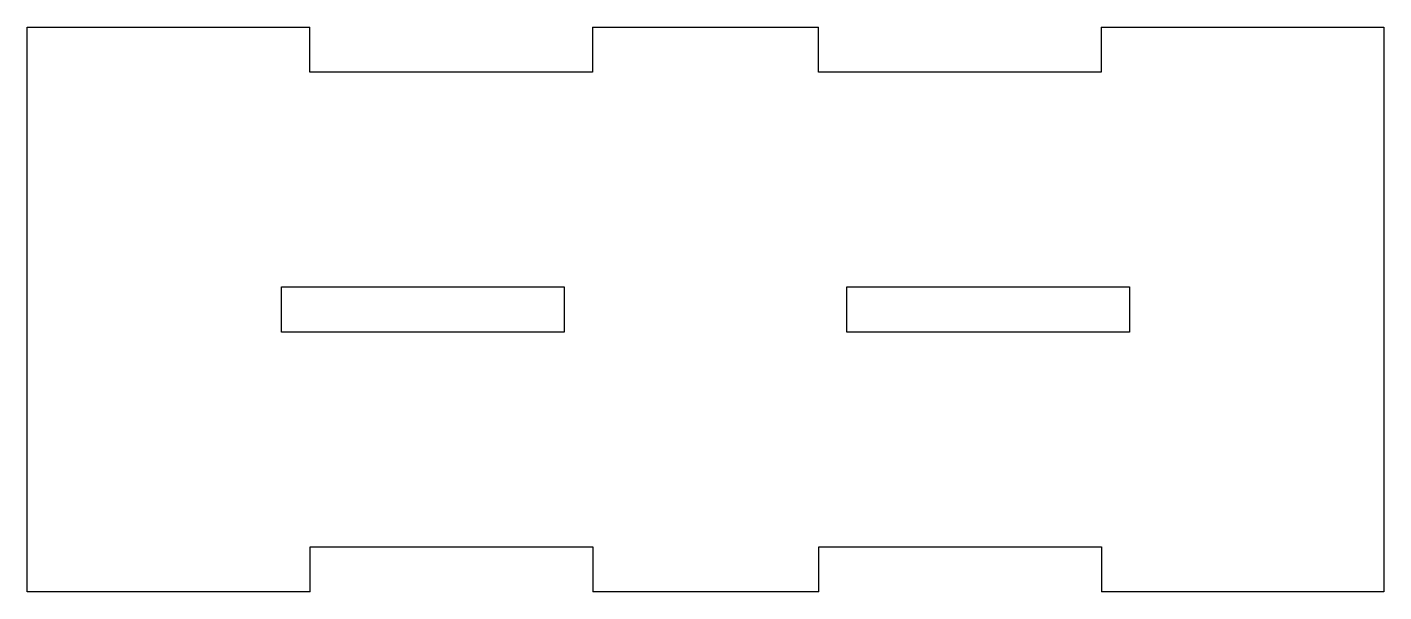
# Model space of a CAD drawing. Header units: millimetres. Extents: x -60 to 60, y -30 to 20.
import ezdxf

# ---------------------------------------------------------------- set-up
doc = ezdxf.new("R2010")
doc.units = ezdxf.units.MM
doc.layers.add('Body003', color=7, linetype='CONTINUOUS')

msp = doc.modelspace()

# ---------------------------------------------------------------- linework, layer by layer
at = {"layer": 'Body003'}
for p, q in [((-59.5, 20.5, -125), (-59.5, 20.5, -122)), ((-59.5, -29.5, -125), (-59.5, 20.5, -125)), ((-59.5, -29.5, -122), (-59.5, 20.5, -122)), ((-59.5, 20.5, -125), (-59.5, 20.5, -122)), ((-59.5, 20.5, -125), (-34.5, 20.5, -125)), ((-59.5, 20.5, -122), (-34.5, 20.5, -122)), ((-59.5, -29.5, -125), (-59.5, 20.5, -125)), ((-59.5, 20.5, -125), (-34.5, 20.5, -125)), ((-59.5, -29.5, -122), (-59.5, 20.5, -122)), ((-59.5, 20.5, -122), (-34.5, 20.5, -122)), ((-34.5, 20.5, -125), (-34.5, 20.5, -122)), ((-34.5, 20.5, -125), (-34.5, 20.5, -122)), ((-34.5, 16.5, -125), (-34.5, 20.5, -125)), ((-34.5, 16.5, -122), (-34.5, 20.5, -122)), ((-34.5, 16.5, -125), (-34.5, 20.5, -125)), ((-34.5, 16.5, -122), (-34.5, 20.5, -122)), ((-9.5, 20.5, -125), (-9.5, 20.5, -122)), ((-9.5, 20.5, -125), (-9.5, 16.5, -125)), ((-9.5, 20.5, -122), (-9.5, 16.5, -122)), ((-9.5, 20.5, -125), (-9.5, 20.5, -122)), ((-9.5, 20.5, -125), (10.5, 20.5, -125)), ((-9.5, 20.5, -122), (10.5, 20.5, -122)), ((-9.5, 20.5, -125), (-9.5, 16.5, -125)), ((-9.5, 20.5, -125), (10.5, 20.5, -125)), ((-9.5, 20.5, -122), (-9.5, 16.5, -122)), ((-9.5, 20.5, -122), (10.5, 20.5, -122)), ((10.5, 20.5, -125), (10.5, 20.5, -122)), ((10.5, 20.5, -125), (10.5, 20.5, -122)), ((10.5, 16.5, -125), (10.5, 20.5, -125)), ((10.5, 16.5, -122), (10.5, 20.5, -122)), ((10.5, 16.5, -125), (10.5, 20.5, -125)), ((10.5, 16.5, -122), (10.5, 20.5, -122)), ((35.5, 20.5, -125), (35.5, 20.5, -122)), ((35.5, 20.5, -125), (35.5, 16.5, -125)), ((35.5, 20.5, -122), (35.5, 16.5, -122)), ((35.5, 20.5, -125), (35.5, 20.5, -122)), ((35.5, 20.5, -125), (60.5, 20.5, -125)), ((35.5, 20.5, -122), (60.5, 20.5, -122)), ((35.5, 20.5, -125), (35.5, 16.5, -125)), ((35.5, 20.5, -125), (60.5, 20.5, -125)), ((35.5, 20.5, -122), (35.5, 16.5, -122)), ((35.5, 20.5, -122), (60.5, 20.5, -122)), ((60.5, 20.5, -125), (60.5, 20.5, -122)), ((60.5, 20.5, -125), (60.5, 20.5, -122)), ((60.5, 20.5, -125), (60.5, -29.5, -125)), ((60.5, 20.5, -122), (60.5, -29.5, -122)), ((60.5, 20.5, -125), (60.5, -29.5, -125)), ((60.5, 20.5, -122), (60.5, -29.5, -122)), ((-34.5, 16.5, -125), (-34.5, 16.5, -122)), ((-34.5, 16.5, -125), (-34.5, 16.5, -122)), ((-9.5, 16.5, -125), (-34.5, 16.5, -125)), ((-9.5, 16.5, -122), (-34.5, 16.5, -122)), ((-9.5, 16.5, -125), (-34.5, 16.5, -125)), ((-9.5, 16.5, -122), (-34.5, 16.5, -122)), ((-9.5, 16.5, -125), (-9.5, 16.5, -122)), ((-9.5, 16.5, -125), (-9.5, 16.5, -122)), ((10.5, 16.5, -125), (10.5, 16.5, -122)), ((10.5, 16.5, -125), (10.5, 16.5, -122)), ((35.5, 16.5, -125), (10.5, 16.5, -125)), ((35.5, 16.5, -122), (10.5, 16.5, -122)), ((35.5, 16.5, -125), (10.5, 16.5, -125)), ((35.5, 16.5, -122), (10.5, 16.5, -122)), ((35.5, 16.5, -125), (35.5, 16.5, -122)), ((35.5, 16.5, -125), (35.5, 16.5, -122)), ((-37, -2.5, -125), (-37, -2.5, -122)), ((-37, -2.5, -125), (-12, -2.5, -125)), ((-37, -2.5, -122), (-12, -2.5, -122)), ((-37, -2.5, -125), (-37, -2.5, -122)), ((-37, -6.5, -125), (-37, -2.5, -125)), ((-37, -6.5, -122), (-37, -2.5, -122)), ((-37, -2.5, -125), (-12, -2.5, -125)), ((-37, -6.5, -125), (-37, -2.5, -125)), ((-37, -2.5, -122), (-12, -2.5, -122)), ((-37, -6.5, -122), (-37, -2.5, -122)), ((-12, -2.5, -125), (-12, -2.5, -122)), ((-12, -2.5, -125), (-12, -2.5, -122)), ((-12, -2.5, -125), (-12, -6.5, -125)), ((-12, -2.5, -122), (-12, -6.5, -122)), ((-12, -2.5, -125), (-12, -6.5, -125)), ((-12, -2.5, -122), (-12, -6.5, -122)), ((13, -2.5, -125), (13, -2.5, -122)), ((13, -2.5, -125), (38, -2.5, -125)), ((13, -2.5, -122), (38, -2.5, -122)), ((13, -2.5, -125), (13, -2.5, -122)), ((13, -6.5, -125), (13, -2.5, -125)), ((13, -6.5, -122), (13, -2.5, -122)), ((13, -2.5, -125), (38, -2.5, -125)), ((13, -6.5, -125), (13, -2.5, -125)), ((13, -2.5, -122), (38, -2.5, -122)), ((13, -6.5, -122), (13, -2.5, -122)), ((38, -2.5, -125), (38, -2.5, -122)), ((38, -2.5, -125), (38, -2.5, -122)), ((38, -2.5, -125), (38, -6.5, -125)), ((38, -2.5, -122), (38, -6.5, -122)), ((38, -2.5, -125), (38, -6.5, -125)), ((38, -2.5, -122), (38, -6.5, -122)), ((-37, -6.5, -125), (-37, -6.5, -122)), ((-12, -6.5, -125), (-37, -6.5, -125)), ((-12, -6.5, -122), (-37, -6.5, -122)), ((-37, -6.5, -125), (-37, -6.5, -122)), ((-12, -6.5, -125), (-37, -6.5, -125)), ((-12, -6.5, -122), (-37, -6.5, -122)), ((-12, -6.5, -125), (-12, -6.5, -122)), ((-12, -6.5, -125), (-12, -6.5, -122)), ((13, -6.5, -125), (13, -6.5, -122)), ((38, -6.5, -125), (13, -6.5, -125)), ((38, -6.5, -122), (13, -6.5, -122)), ((13, -6.5, -125), (13, -6.5, -122)), ((38, -6.5, -125), (13, -6.5, -125)), ((38, -6.5, -122), (13, -6.5, -122)), ((38, -6.5, -125), (38, -6.5, -122)), ((38, -6.5, -125), (38, -6.5, -122)), ((-34.4745, -25.5, -125), (-34.4745, -25.5, -122)), ((-34.4745, -25.5, -125), (-9.47446, -25.5, -125)), ((-34.4745, -25.5, -122), (-9.47446, -25.5, -122)), ((-34.4745, -25.5, -125), (-34.4745, -25.5, -122)), ((-34.4745, -29.5, -125), (-34.4745, -25.5, -125)), ((-34.4745, -29.5, -122), (-34.4745, -25.5, -122)), ((-34.4745, -25.5, -125), (-9.47446, -25.5, -125)), ((-34.4745, -29.5, -125), (-34.4745, -25.5, -125)), ((-34.4745, -25.5, -122), (-9.47446, -25.5, -122)), ((-34.4745, -29.5, -122), (-34.4745, -25.5, -122)), ((-9.47446, -25.5, -125), (-9.47446, -25.5, -122)), ((-9.47446, -25.5, -125), (-9.47446, -29.5, -125)), ((-9.47446, -25.5, -122), (-9.47446, -29.5, -122)), ((-9.47446, -25.5, -125), (-9.47446, -25.5, -122)), ((-9.47446, -25.5, -125), (-9.47446, -29.5, -125)), ((-9.47446, -25.5, -122), (-9.47446, -29.5, -122)), ((10.5255, -25.5, -125), (10.5255, -25.5, -122)), ((10.5255, -25.5, -125), (35.5255, -25.5, -125)), ((10.5255, -25.5, -122), (35.5255, -25.5, -122)), ((10.5255, -25.5, -125), (10.5255, -25.5, -122)), ((10.5255, -29.5, -125), (10.5255, -25.5, -125)), ((10.5255, -29.5, -122), (10.5255, -25.5, -122)), ((10.5255, -25.5, -125), (35.5255, -25.5, -125)), ((10.5255, -29.5, -125), (10.5255, -25.5, -125)), ((10.5255, -25.5, -122), (35.5255, -25.5, -122)), ((10.5255, -29.5, -122), (10.5255, -25.5, -122)), ((35.5255, -25.5, -125), (35.5255, -25.5, -122)), ((35.5255, -25.5, -125), (35.5255, -29.5, -125)), ((35.5255, -25.5, -122), (35.5255, -29.5, -122)), ((35.5255, -25.5, -125), (35.5255, -25.5, -122)), ((35.5255, -25.5, -125), (35.5255, -29.5, -125)), ((35.5255, -25.5, -122), (35.5255, -29.5, -122)), ((-59.5, -29.5, -125), (-59.5, -29.5, -122)), ((-34.4745, -29.5, -125), (-59.5, -29.5, -125)), ((-34.4745, -29.5, -122), (-59.5, -29.5, -122)), ((-59.5, -29.5, -125), (-59.5, -29.5, -122)), ((-34.4745, -29.5, -125), (-59.5, -29.5, -125)), ((-34.4745, -29.5, -122), (-59.5, -29.5, -122)), ((-34.4745, -29.5, -125), (-34.4745, -29.5, -122)), ((-34.4745, -29.5, -125), (-34.4745, -29.5, -122)), ((-9.47446, -29.5, -125), (-9.47446, -29.5, -122)), ((10.5255, -29.5, -125), (-9.47446, -29.5, -125)), ((10.5255, -29.5, -122), (-9.47446, -29.5, -122)), ((-9.47446, -29.5, -125), (-9.47446, -29.5, -122)), ((10.5255, -29.5, -125), (-9.47446, -29.5, -125)), ((10.5255, -29.5, -122), (-9.47446, -29.5, -122)), ((10.5255, -29.5, -125), (10.5255, -29.5, -122)), ((10.5255, -29.5, -125), (10.5255, -29.5, -122)), ((35.5255, -29.5, -125), (35.5255, -29.5, -122)), ((60.5, -29.5, -125), (35.5255, -29.5, -125)), ((60.5, -29.5, -122), (35.5255, -29.5, -122)), ((35.5255, -29.5, -125), (35.5255, -29.5, -122)), ((60.5, -29.5, -125), (35.5255, -29.5, -125)), ((60.5, -29.5, -122), (35.5255, -29.5, -122)), ((60.5, -29.5, -125), (60.5, -29.5, -122)), ((60.5, -29.5, -125), (60.5, -29.5, -122))]:
    msp.add_line(p, q, dxfattribs=at)

doc.saveas('drawing.dxf')
